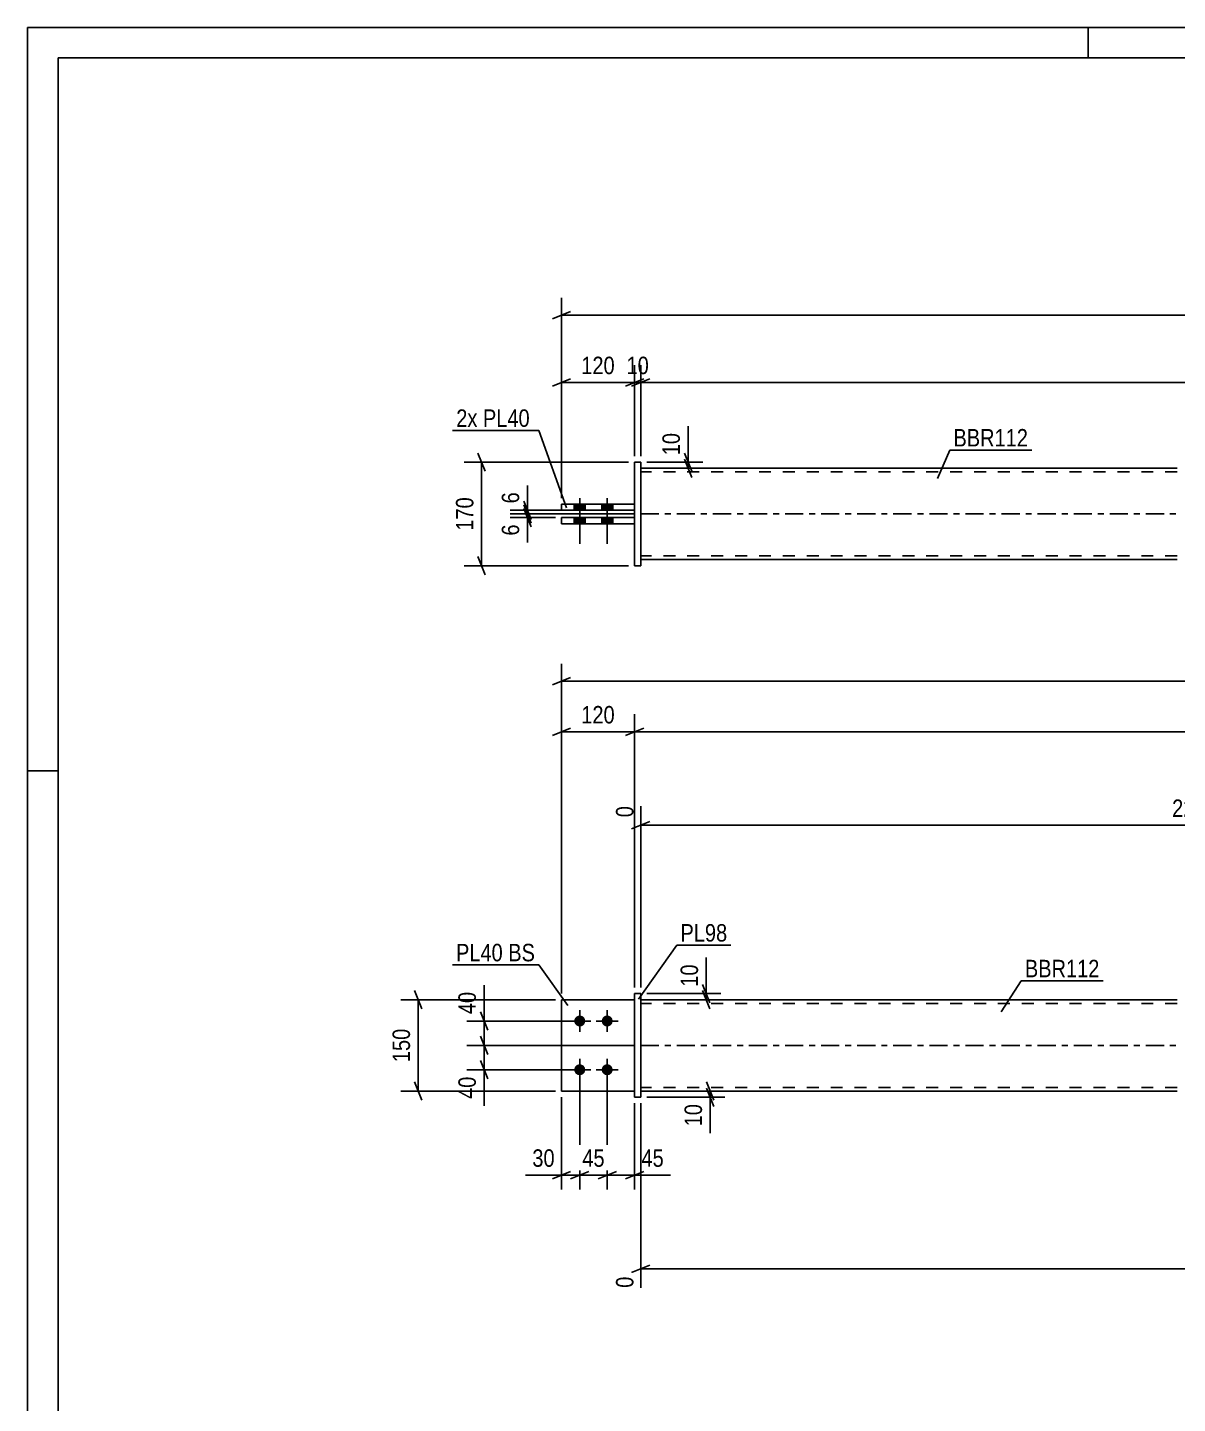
# Model space of a CAD drawing. Header units: millimetres. Extents: x 0 to 594, y 0 to 420.
# Drawn here: x 0 to 188.6, y 194.2 to 420 of the extents above; entities that cross this region are included whole.
import ezdxf

# ---------------------------------------------------------------- set-up
doc = ezdxf.new("R2010")
doc.units = ezdxf.units.MM
doc.linetypes.add('DXK_LINE_DOT2', pattern=[3.9198, 1.9599, -1.9599])
doc.linetypes.add('DXK_LINE_DOT3', pattern=[5.9187, 2.979, -0.9799, 0.9799, -0.9799])
doc.styles.add('Arial Narrow', font='ARIALN.TTF', dxfattribs={"height": 0.2})

# ---------------------------------------------------------------- blocks, each defined once
blk = doc.blocks.new('Unknown-580609386-1130')
at = {"color": 5, "linetype": 'Continuous'}
for p, q in [((594, 420), (0, 420)), ((0, 420), (0, 0)), ((174, 415), (174, 420)), ((589, 415), (5, 415)), ((5, 415), (5, 5)), ((5, 298), (0, 298))]:
    blk.add_line(p, q, dxfattribs=at)
blk = doc.blocks.new('Part-580609386-1679 - 1673')
at = {"color": 7, "linetype": 'DXK_LINE_DOT2'}
for p, q in [((87.59, 245.47), (87.59, 260.47)), ((87.59, 260.47), (99.59, 260.47)), ((99.59, 260.47), (87.59, 260.47)), ((99.59, 260.47), (99.59, 245.47)), ((87.59, 245.47), (87.59, 245.47)), ((87.59, 245.47), (99.59, 245.47)), ((87.59, 245.47), (99.59, 245.47)), ((99.59, 245.47), (99.59, 245.47))]:
    blk.add_line(p, q, dxfattribs=at)
blk = doc.blocks.new('Part-580609386-1700 - 1673')
at = {"color": 2, "linetype": 'Continuous'}
for p, q in [((188.59, 260.47), (100.59, 260.47)), ((100.59, 245.47), (188.59, 245.47))]:
    blk.add_line(p, q, dxfattribs=at)
at = {"color": 7, "linetype": 'DXK_LINE_DOT2'}
for p, q in [((100.59, 260.47), (100.59, 245.47)), ((188.59, 259.87), (100.59, 259.87)), ((188.59, 246.07), (100.59, 246.07))]:
    blk.add_line(p, q, dxfattribs=at)
at = {"color": 7, "linetype": 'DXK_LINE_DOT3'}
blk.add_line((100.59, 252.97), (188.59, 252.97), dxfattribs=at)
blk = doc.blocks.new('Part-580609386-1684 - 1673')
at = {"color": 2, "linetype": 'Continuous'}
for p, q in [((87.59, 245.47), (87.59, 260.47)), ((87.59, 260.47), (99.59, 260.47)), ((87.59, 245.47), (87.59, 245.47)), ((87.59, 245.47), (99.59, 245.47))]:
    blk.add_line(p, q, dxfattribs=at)
at = {"color": 7, "linetype": 'DXK_LINE_DOT2'}
for p, q in [((99.59, 260.47), (87.59, 260.47)), ((99.59, 260.47), (99.59, 245.47)), ((87.59, 245.47), (87.59, 245.47)), ((87.59, 245.47), (99.59, 245.47)), ((99.59, 245.47), (99.59, 245.47))]:
    blk.add_line(p, q, dxfattribs=at)
blk = doc.blocks.new('Bolt-580609386-1709 - 1673')
at = {"linetype": 'Continuous'}
for points in [[(90.59, 256.07), (90.4, 256.09), (90.22, 256.15), (90.06, 256.25), (89.92, 256.37), (89.81, 256.52), (89.73, 256.7), (89.69, 256.88), (89.69, 257.07), (89.73, 257.25), (89.81, 257.42), (89.92, 257.58), (90.06, 257.7), (90.22, 257.8), (90.4, 257.85), (90.59, 257.87), (90.77, 257.85), (90.95, 257.8), (91.12, 257.7), (91.26, 257.58), (91.37, 257.42), (91.44, 257.25), (91.48, 257.07), (91.48, 256.88), (91.44, 256.7), (91.37, 256.52), (91.26, 256.37), (91.12, 256.25), (90.95, 256.15), (90.77, 256.09)], [(95.09, 256.07), (94.9, 256.09), (94.72, 256.15), (94.56, 256.25), (94.42, 256.37), (94.31, 256.52), (94.23, 256.7), (94.19, 256.88), (94.19, 257.07), (94.23, 257.25), (94.31, 257.42), (94.42, 257.58), (94.56, 257.7), (94.72, 257.8), (94.9, 257.85), (95.09, 257.87), (95.27, 257.85), (95.45, 257.8), (95.62, 257.7), (95.76, 257.58), (95.87, 257.42), (95.94, 257.25), (95.98, 257.07), (95.98, 256.88), (95.94, 256.7), (95.87, 256.52), (95.76, 256.37), (95.62, 256.25), (95.45, 256.15), (95.27, 256.09)], [(90.59, 248.07), (90.4, 248.09), (90.22, 248.15), (90.06, 248.25), (89.92, 248.37), (89.81, 248.52), (89.73, 248.7), (89.69, 248.88), (89.69, 249.07), (89.73, 249.25), (89.81, 249.42), (89.92, 249.58), (90.06, 249.7), (90.22, 249.8), (90.4, 249.85), (90.59, 249.87), (90.77, 249.85), (90.95, 249.8), (91.12, 249.7), (91.26, 249.58), (91.37, 249.42), (91.44, 249.25), (91.48, 249.07), (91.48, 248.88), (91.44, 248.7), (91.37, 248.52), (91.26, 248.37), (91.12, 248.25), (90.95, 248.15), (90.77, 248.09)], [(95.09, 248.07), (94.9, 248.09), (94.72, 248.15), (94.56, 248.25), (94.42, 248.37), (94.31, 248.52), (94.23, 248.7), (94.19, 248.88), (94.19, 249.07), (94.23, 249.25), (94.31, 249.42), (94.42, 249.58), (94.56, 249.7), (94.72, 249.8), (94.9, 249.85), (95.09, 249.87), (95.27, 249.85), (95.45, 249.8), (95.62, 249.7), (95.76, 249.58), (95.87, 249.42), (95.94, 249.25), (95.98, 249.07), (95.98, 248.88), (95.94, 248.7), (95.87, 248.52), (95.76, 248.37), (95.62, 248.25), (95.45, 248.15), (95.27, 248.09)]]:
    blk.add_hatch(color=1, dxfattribs=at).paths.add_polyline_path(points)
at = {"color": 1, "linetype": 'Continuous'}
for p, q in [((90.59, 255.17), (90.59, 258.77)), ((95.09, 255.17), (95.09, 258.77)), ((92.39, 256.97), (88.79, 256.97)), ((96.89, 256.97), (93.29, 256.97)), ((90.59, 247.17), (90.59, 250.77)), ((95.09, 247.17), (95.09, 250.77)), ((92.39, 248.97), (88.79, 248.97)), ((96.89, 248.97), (93.29, 248.97))]:
    blk.add_line(p, q, dxfattribs=at)
blk = doc.blocks.new('Part-580609386-1720 - 1673')
at = {"color": 2, "linetype": 'Continuous'}
for p, q in [((100.59, 261.47), (99.59, 261.47)), ((99.59, 261.47), (99.59, 244.47)), ((100.59, 261.47), (100.59, 261.47)), ((100.59, 261.47), (100.59, 244.47)), ((99.59, 244.47), (100.59, 244.47))]:
    blk.add_line(p, q, dxfattribs=at)
at = {"color": 7, "linetype": 'DXK_LINE_DOT2'}
for p, q in [((99.59, 261.47), (100.59, 261.47)), ((100.59, 244.47), (99.59, 244.47))]:
    blk.add_line(p, q, dxfattribs=at)
blk = doc.blocks.new('Part-580609386-1418 - 1367')
at = {"color": 2, "linetype": 'Continuous'}
for p, q in [((87.59, 338.58), (87.59, 339.58)), ((99.59, 339.58), (87.59, 339.58)), ((87.59, 338.58), (87.59, 338.58)), ((87.59, 338.58), (99.59, 338.58))]:
    blk.add_line(p, q, dxfattribs=at)
at = {"color": 7, "linetype": 'DXK_LINE_DOT2'}
for p, q in [((87.59, 339.58), (99.59, 339.58)), ((99.59, 338.58), (99.59, 339.58)), ((87.59, 338.58), (99.59, 338.58))]:
    blk.add_line(p, q, dxfattribs=at)
blk = doc.blocks.new('Bolt-580609386-1370 - 1367')
at = {"linetype": 'Continuous'}
for points in [[(89.69, 340.78), (91.49, 340.78), (91.49, 341.78), (89.69, 341.78)], [(89.69, 340.78), (91.49, 340.78), (91.49, 341.78), (89.69, 341.78)], [(94.19, 340.78), (95.99, 340.78), (95.99, 341.78), (94.19, 341.78)], [(94.19, 340.78), (95.99, 340.78), (95.99, 341.78), (94.19, 341.78)], [(89.69, 338.58), (91.49, 338.58), (91.49, 339.58), (89.69, 339.58)], [(89.69, 338.58), (91.49, 338.58), (91.49, 339.58), (89.69, 339.58)], [(94.19, 338.58), (95.99, 338.58), (95.99, 339.58), (94.19, 339.58)], [(94.19, 338.58), (95.99, 338.58), (95.99, 339.58), (94.19, 339.58)]]:
    blk.add_hatch(color=1, dxfattribs=at).paths.add_polyline_path(points)
at = {"color": 1, "linetype": 'Continuous'}
for p, q in [((89.69, 341.78), (89.69, 340.78)), ((89.69, 341.78), (89.69, 340.78)), ((90.59, 342.78), (90.59, 335.28)), ((90.59, 342.78), (90.59, 335.28)), ((91.49, 341.78), (91.49, 340.78)), ((91.49, 341.78), (91.49, 340.78)), ((94.19, 341.78), (94.19, 340.78)), ((94.19, 341.78), (94.19, 340.78)), ((95.09, 342.78), (95.09, 335.28)), ((95.09, 342.78), (95.09, 335.28)), ((95.99, 341.78), (95.99, 340.78)), ((95.99, 341.78), (95.99, 340.78)), ((89.69, 339.58), (89.69, 338.58)), ((89.69, 339.58), (89.69, 338.58)), ((91.49, 339.58), (91.49, 338.58)), ((91.49, 339.58), (91.49, 338.58)), ((94.19, 339.58), (94.19, 338.58)), ((94.19, 339.58), (94.19, 338.58)), ((95.99, 339.58), (95.99, 338.58)), ((95.99, 339.58), (95.99, 338.58))]:
    blk.add_line(p, q, dxfattribs=at)
blk = doc.blocks.new('Part-580609386-1456 - 1367')
at = {"color": 2, "linetype": 'Continuous'}
for p, q in [((188.59, 347.68), (100.59, 347.68)), ((188.59, 332.68), (100.59, 332.68))]:
    blk.add_line(p, q, dxfattribs=at)
at = {"color": 7, "linetype": 'DXK_LINE_DOT2'}
for p, q in [((100.59, 332.68), (100.59, 347.68)), ((188.59, 347.08), (100.59, 347.08)), ((188.59, 333.28), (100.59, 333.28))]:
    blk.add_line(p, q, dxfattribs=at)
at = {"color": 7, "linetype": 'DXK_LINE_DOT3'}
blk.add_line((100.59, 340.18), (188.59, 340.18), dxfattribs=at)
blk = doc.blocks.new('Part-580609386-1413 - 1367')
at = {"color": 2, "linetype": 'Continuous'}
for p, q in [((87.59, 340.78), (87.59, 341.78)), ((99.59, 341.78), (87.59, 341.78)), ((87.59, 340.78), (87.59, 340.78)), ((87.59, 340.78), (99.59, 340.78))]:
    blk.add_line(p, q, dxfattribs=at)
at = {"color": 7, "linetype": 'DXK_LINE_DOT2'}
for p, q in [((87.59, 341.78), (99.59, 341.78)), ((99.59, 340.78), (99.59, 341.78)), ((87.59, 340.78), (99.59, 340.78))]:
    blk.add_line(p, q, dxfattribs=at)
blk = doc.blocks.new('Part-580609386-1398 - 1367')
at = {"color": 2, "linetype": 'Continuous'}
for p, q in [((99.59, 348.68), (100.59, 348.68)), ((99.59, 348.68), (99.59, 331.68)), ((100.59, 348.68), (100.59, 348.68)), ((100.59, 348.68), (100.59, 331.68)), ((100.59, 331.68), (99.59, 331.68)), ((99.59, 331.68), (99.59, 331.68))]:
    blk.add_line(p, q, dxfattribs=at)
at = {"color": 7, "linetype": 'DXK_LINE_DOT2'}
for p, q in [((99.59, 348.68), (100.59, 348.68)), ((99.59, 331.68), (100.59, 331.68)), ((99.59, 331.68), (99.59, 331.68))]:
    blk.add_line(p, q, dxfattribs=at)
blk = doc.blocks.new('StraightDimension-580609386-1891 - 1673')
at = {"color": 7, "linetype": 'Continuous'}
for p, q in [((111.39, 246.97), (112.59, 243.97)), ((101.59, 245.47), (114.39, 245.47)), ((101.59, 244.47), (114.39, 244.47)), ((112.59, 242.97), (111.39, 245.97)), ((111.99, 244.47), (111.99, 245.47))]:
    blk.add_line(p, q, dxfattribs=at)
at = {"color": 0}
blk.add_wipeout([(111.24, 243.95), (107.04, 243.95), (107.04, 239.09), (111.24, 239.09)], dxfattribs=at)
at = {"color": 7, "linetype": 'Continuous'}
blk.add_line((111.99, 244.47), (111.99, 238.57), dxfattribs=at)
blk.add_line((111.99, 244.47), (111.99, 238.57), dxfattribs=at)
at = {"color": 3, "style": 'Arial Narrow'}
blk.add_text('10', height=2.863, rotation=90.0002, dxfattribs=at).set_placement((110.64, 239.69))
blk = doc.blocks.new('StraightDimension-580609386-1827 - 1673')
at = {"color": 7, "linetype": 'Continuous'}
for p, q in [((90.59, 247.97), (90.59, 229.3)), ((87.59, 244.47), (87.59, 229.3)), ((86.09, 231.1), (89.09, 232.3)), ((87.59, 231.7), (90.59, 231.7)), ((92.09, 232.3), (89.09, 231.1))]:
    blk.add_line(p, q, dxfattribs=at)
at = {"color": 0}
blk.add_wipeout([(87.06, 232.45), (87.06, 236.65), (82.21, 236.65), (82.21, 232.45)], dxfattribs=at)
at = {"color": 7, "linetype": 'Continuous'}
blk.add_line((87.59, 231.7), (81.68, 231.7), dxfattribs=at)
blk.add_line((87.59, 231.7), (81.68, 231.7), dxfattribs=at)
at = {"color": 3, "style": 'Arial Narrow'}
blk.add_text('30', height=2.863, dxfattribs=at).set_placement((82.81, 233.05))
blk = doc.blocks.new('StraightDimension-580609386-1806 - 1673')
at = {"color": 7, "linetype": 'Continuous'}
for p, q in [((282.24, 270.92), (282.24, 297.72)), ((100.59, 262.47), (100.59, 292.24)), ((102.09, 289.71), (99.09, 288.51)), ((100.59, 289.11), (282.24, 289.11)), ((280.74, 288.51), (283.74, 289.71))]:
    blk.add_line(p, q, dxfattribs=at)
at = {"color": 0, "linetype": 'Continuous'}
for points in [[(281.64, 298.32), (277.44, 298.32), (277.44, 289.81), (281.64, 289.81)], [(99.99, 292.84), (95.79, 292.84), (95.79, 289.81), (99.99, 289.81)]]:
    blk.add_wipeout(points, dxfattribs=at)
at = {"color": 0}
blk.add_wipeout([(195.67, 289.86), (195.67, 294.06), (187.16, 294.06), (187.16, 289.86)], dxfattribs=at)
at = {"color": 3, "linetype": 'Continuous', "style": 'Arial Narrow'}
for s, height, p in [('2285', 2.863, (281.04, 290.41)), ('0', 2.86, (99.39, 290.41))]:
    blk.add_text(s, height=height, rotation=90.0002, dxfattribs=at).set_placement(p)
at = {"color": 3, "style": 'Arial Narrow'}
blk.add_text('2285', height=2.863, dxfattribs=at).set_placement((187.76, 290.46))
blk = doc.blocks.new('StraightDimension-580609386-2057 - 1673')
at = {"color": 7, "linetype": 'Continuous'}
for p, q in [((87.59, 261.47), (87.59, 307.3)), ((99.59, 262.47), (99.59, 307.3)), ((86.09, 303.85), (89.09, 305.05)), ((101.09, 305.05), (98.09, 303.85)), ((87.59, 304.45), (99.59, 304.45))]:
    blk.add_line(p, q, dxfattribs=at)
at = {"color": 0}
blk.add_wipeout([(96.93, 305.2), (96.93, 309.4), (90.24, 309.4), (90.24, 305.2)], dxfattribs=at)
at = {"color": 3, "style": 'Arial Narrow'}
blk.add_text('120', height=2.863, dxfattribs=at).set_placement((90.84, 305.8))
blk = doc.blocks.new('StraightDimension-580609386-1900 - 1673')
at = {"color": 7, "linetype": 'Continuous'}
for p, q in [((110.74, 262.97), (111.94, 259.97)), ((111.94, 258.97), (110.74, 261.97)), ((101.59, 261.47), (113.74, 261.47)), ((101.59, 260.47), (113.74, 260.47)), ((111.34, 260.47), (111.34, 261.47))]:
    blk.add_line(p, q, dxfattribs=at)
at = {"color": 0}
blk.add_wipeout([(110.59, 266.86), (106.39, 266.86), (106.39, 262), (110.59, 262)], dxfattribs=at)
at = {"color": 7, "linetype": 'Continuous'}
blk.add_line((111.34, 261.47), (111.34, 267.38), dxfattribs=at)
blk.add_line((111.34, 261.47), (111.34, 267.38), dxfattribs=at)
at = {"color": 3, "style": 'Arial Narrow'}
blk.add_text('10', height=2.863, rotation=90.0002, dxfattribs=at).set_placement((109.99, 262.6))
blk = doc.blocks.new('StraightDimension-580609386-2050 - 1673')
at = {"color": 7, "linetype": 'Continuous'}
for p, q in [((99.59, 262.47), (99.59, 307.3)), ((101.09, 305.05), (98.09, 303.85)), ((99.59, 304.45), (519.35, 304.45))]:
    blk.add_line(p, q, dxfattribs=at)
blk = doc.blocks.new('StraightDimension-580609386-1909 - 1673')
at = {"color": 7, "linetype": 'Continuous'}
for p, q in [((74.29, 258.47), (75.49, 255.47)), ((89.59, 256.97), (72.04, 256.97)), ((74.89, 252.97), (74.89, 256.97)), ((99.59, 252.97), (72.04, 252.97)), ((75.49, 251.47), (74.29, 254.47))]:
    blk.add_line(p, q, dxfattribs=at)
at = {"color": 0}
blk.add_wipeout([(74.14, 262.36), (69.94, 262.36), (69.94, 257.5), (74.14, 257.5)], dxfattribs=at)
at = {"color": 7, "linetype": 'Continuous'}
blk.add_line((74.89, 256.97), (74.89, 262.88), dxfattribs=at)
blk.add_line((74.89, 256.97), (74.89, 262.88), dxfattribs=at)
at = {"color": 3, "style": 'Arial Narrow'}
blk.add_text('40', height=2.863, rotation=90.0002, dxfattribs=at).set_placement((73.54, 258.1))
blk = doc.blocks.new('StraightDimension-580609386-1746 - 1673')
at = {"color": 7, "linetype": 'Continuous'}
for p, q in [((87.59, 261.47), (87.59, 315.6)), ((89.09, 313.35), (86.09, 312.15)), ((87.59, 312.75), (531.35, 312.75))]:
    blk.add_line(p, q, dxfattribs=at)
blk = doc.blocks.new('StraightDimension-580609386-1813 - 1673')
at = {"color": 7, "linetype": 'Continuous'}
for p, q in [((95.09, 247.97), (95.09, 229.3)), ((99.59, 243.47), (99.59, 229.3)), ((93.59, 231.1), (96.59, 232.3)), ((95.09, 231.7), (99.59, 231.7)), ((101.09, 232.3), (98.09, 231.1))]:
    blk.add_line(p, q, dxfattribs=at)
at = {"color": 0}
blk.add_wipeout([(104.97, 232.45), (104.97, 236.65), (100.11, 236.65), (100.11, 232.45)], dxfattribs=at)
at = {"color": 7, "linetype": 'Continuous'}
blk.add_line((99.59, 231.7), (105.49, 231.7), dxfattribs=at)
blk.add_line((99.59, 231.7), (105.49, 231.7), dxfattribs=at)
at = {"color": 3, "style": 'Arial Narrow'}
blk.add_text('45', height=2.863, dxfattribs=at).set_placement((100.71, 233.05))
blk = doc.blocks.new('StraightDimension-580609386-1820 - 1673')
at = {"color": 7, "linetype": 'Continuous'}
for p, q in [((90.59, 247.97), (90.59, 229.3)), ((95.09, 247.97), (95.09, 229.3)), ((89.09, 231.1), (92.09, 232.3)), ((90.59, 231.7), (95.09, 231.7)), ((96.59, 232.3), (93.59, 231.1))]:
    blk.add_line(p, q, dxfattribs=at)
at = {"color": 0}
blk.add_wipeout([(95.27, 232.45), (95.27, 236.65), (90.41, 236.65), (90.41, 232.45)], dxfattribs=at)
at = {"color": 3, "style": 'Arial Narrow'}
blk.add_text('45', height=2.863, dxfattribs=at).set_placement((91.01, 233.05))
blk = doc.blocks.new('StraightDimension-580609386-1878 - 1673')
at = {"color": 7, "linetype": 'Continuous'}
for p, q in [((305.22, 244.47), (305.22, 207.71)), ((100.59, 243.47), (100.59, 213.2)), ((102.09, 216.92), (99.09, 215.72)), ((303.72, 215.72), (306.72, 216.92)), ((100.59, 216.32), (305.22, 216.32))]:
    blk.add_line(p, q, dxfattribs=at)
at = {"color": 0}
blk.add_wipeout([(207.16, 217.07), (207.16, 221.27), (198.65, 221.27), (198.65, 217.07)], dxfattribs=at)
at = {"color": 0, "linetype": 'Continuous'}
for points in [[(99.99, 215.62), (95.79, 215.62), (95.79, 212.6), (99.99, 212.6)], [(304.62, 215.62), (300.42, 215.62), (300.42, 207.11), (304.62, 207.11)]]:
    blk.add_wipeout(points, dxfattribs=at)
at = {"color": 3, "style": 'Arial Narrow'}
blk.add_text('2515', height=2.863, dxfattribs=at).set_placement((199.25, 217.67))
at = {"color": 3, "linetype": 'Continuous', "style": 'Arial Narrow'}
for s, height, p in [('0', 2.86, (99.39, 213.2)), ('2515', 2.863, (304.02, 207.71))]:
    blk.add_text(s, height=height, rotation=90.0002, dxfattribs=at).set_placement(p)
blk = doc.blocks.new('StraightDimension-580609386-1922 - 1673')
at = {"color": 7, "linetype": 'Continuous'}
for p, q in [((99.59, 252.97), (72.04, 252.97)), ((74.29, 254.47), (75.49, 251.47)), ((74.89, 248.97), (74.89, 252.97)), ((89.59, 248.97), (72.04, 248.97)), ((75.49, 247.47), (74.29, 250.47))]:
    blk.add_line(p, q, dxfattribs=at)
at = {"color": 0}
blk.add_wipeout([(74.14, 248.45), (69.94, 248.45), (69.94, 243.59), (74.14, 243.59)], dxfattribs=at)
at = {"color": 7, "linetype": 'Continuous'}
blk.add_line((74.89, 248.97), (74.89, 243.07), dxfattribs=at)
blk.add_line((74.89, 248.97), (74.89, 243.07), dxfattribs=at)
at = {"color": 3, "style": 'Arial Narrow'}
blk.add_text('40', height=2.863, rotation=90.0002, dxfattribs=at).set_placement((73.54, 244.19))
blk = doc.blocks.new('StraightDimension-580609386-1979 - 1673')
at = {"color": 7, "linetype": 'Continuous'}
for p, q in [((64.69, 258.97), (63.49, 261.97)), ((86.59, 260.47), (61.24, 260.47)), ((64.09, 245.47), (64.09, 260.47)), ((63.49, 246.97), (64.69, 243.97)), ((86.59, 245.47), (61.24, 245.47))]:
    blk.add_line(p, q, dxfattribs=at)
at = {"color": 0}
blk.add_wipeout([(63.34, 256.32), (59.14, 256.32), (59.14, 249.63), (63.34, 249.63)], dxfattribs=at)
at = {"color": 3, "style": 'Arial Narrow'}
blk.add_text('150', height=2.863, rotation=90.0002, dxfattribs=at).set_placement((62.74, 250.23))
blk = doc.blocks.new('StraightDimension-580609386-1471 - 1367')
at = {"color": 7, "linetype": 'Continuous'}
for p, q in [((107.76, 350.18), (108.96, 347.18)), ((101.59, 348.68), (110.76, 348.68)), ((108.96, 346.18), (107.76, 349.18)), ((108.36, 347.68), (108.36, 348.68)), ((101.59, 347.68), (110.76, 347.68))]:
    blk.add_line(p, q, dxfattribs=at)
at = {"color": 0}
blk.add_wipeout([(107.61, 354.06), (103.41, 354.06), (103.41, 349.21), (107.61, 349.21)], dxfattribs=at)
at = {"color": 7, "linetype": 'Continuous'}
blk.add_line((108.36, 348.68), (108.36, 354.59), dxfattribs=at)
blk.add_line((108.36, 348.68), (108.36, 354.59), dxfattribs=at)
at = {"color": 3, "style": 'Arial Narrow'}
blk.add_text('10', height=2.863, rotation=90.0002, dxfattribs=at).set_placement((107.01, 349.81))
blk = doc.blocks.new('StraightDimension-580609386-1525 - 1367')
at = {"color": 7, "linetype": 'Continuous'}
for p, q in [((75.09, 347.18), (73.89, 350.18)), ((98.59, 348.68), (71.64, 348.68)), ((74.49, 331.68), (74.49, 348.68)), ((73.89, 333.18), (75.09, 330.18)), ((98.59, 331.68), (71.64, 331.68))]:
    blk.add_line(p, q, dxfattribs=at)
at = {"color": 0}
blk.add_wipeout([(73.74, 343.52), (69.54, 343.52), (69.54, 336.84), (73.74, 336.84)], dxfattribs=at)
at = {"color": 3, "style": 'Arial Narrow'}
blk.add_text('170', height=2.863, rotation=90.0002, dxfattribs=at).set_placement((73.14, 337.44))
blk = doc.blocks.new('StraightDimension-580609386-1489 - 1367')
at = {"color": 7, "linetype": 'Continuous'}
for p, q in [((81.4, 342.28), (82.6, 339.28)), ((82.6, 338.68), (81.4, 341.68)), ((92.59, 340.78), (79.15, 340.78)), ((99.59, 340.18), (79.15, 340.18)), ((82, 340.18), (82, 340.78))]:
    blk.add_line(p, q, dxfattribs=at)
at = {"color": 0}
blk.add_wipeout([(81.25, 344.33), (77.05, 344.33), (77.05, 341.31), (81.25, 341.31)], dxfattribs=at)
at = {"color": 7, "linetype": 'Continuous'}
blk.add_line((82, 340.78), (82, 344.86), dxfattribs=at)
blk.add_line((82, 340.78), (82, 344.86), dxfattribs=at)
at = {"color": 3, "style": 'Arial Narrow'}
blk.add_text('6', height=2.86, rotation=90.0002, dxfattribs=at).set_placement((80.65, 341.91))
blk = doc.blocks.new('StraightDimension-580609386-1508 - 1367')
at = {"color": 7, "linetype": 'Continuous'}
for p, q in [((81.4, 341.68), (82.6, 338.68)), ((82.6, 338.08), (81.4, 341.08)), ((99.59, 340.18), (79.15, 340.18)), ((86.59, 339.58), (79.15, 339.58)), ((82, 339.58), (82, 340.18))]:
    blk.add_line(p, q, dxfattribs=at)
at = {"color": 0}
blk.add_wipeout([(81.25, 339.06), (77.05, 339.06), (77.05, 336.03), (81.25, 336.03)], dxfattribs=at)
at = {"color": 7, "linetype": 'Continuous'}
blk.add_line((82, 339.58), (82, 335.5), dxfattribs=at)
blk.add_line((82, 339.58), (82, 335.5), dxfattribs=at)
at = {"color": 3, "style": 'Arial Narrow'}
blk.add_text('6', height=2.86, rotation=90.0002, dxfattribs=at).set_placement((80.65, 336.63))
blk = doc.blocks.new('StraightDimension-580609386-1545 - 1367')
at = {"color": 7, "linetype": 'Continuous'}
for p, q in [((87.59, 342.78), (87.59, 375.63)), ((89.09, 373.38), (86.09, 372.18)), ((87.59, 372.78), (531.35, 372.78))]:
    blk.add_line(p, q, dxfattribs=at)
blk = doc.blocks.new('StraightDimension-580609386-1556 - 1367')
at = {"color": 7, "linetype": 'Continuous'}
for p, q in [((99.59, 349.68), (99.59, 364.62)), ((100.59, 349.68), (100.59, 364.62)), ((98.09, 361.17), (101.09, 362.37)), ((102.09, 362.37), (99.09, 361.17)), ((99.59, 361.77), (100.59, 361.77))]:
    blk.add_line(p, q, dxfattribs=at)
at = {"color": 0}
blk.add_wipeout([(102.52, 362.52), (102.52, 366.72), (97.66, 366.72), (97.66, 362.52)], dxfattribs=at)
at = {"color": 3, "style": 'Arial Narrow'}
blk.add_text('10', height=2.863, dxfattribs=at).set_placement((98.26, 363.12))
blk = doc.blocks.new('StraightDimension-580609386-1566 - 1367')
at = {"color": 7, "linetype": 'Continuous'}
for p, q in [((87.59, 342.78), (87.59, 364.62)), ((99.59, 349.68), (99.59, 364.62)), ((86.09, 361.17), (89.09, 362.37)), ((87.59, 361.77), (99.59, 361.77)), ((101.09, 362.37), (98.09, 361.17))]:
    blk.add_line(p, q, dxfattribs=at)
at = {"color": 0}
blk.add_wipeout([(96.93, 362.52), (96.93, 366.72), (90.24, 366.72), (90.24, 362.52)], dxfattribs=at)
at = {"color": 3, "style": 'Arial Narrow'}
blk.add_text('120', height=2.863, dxfattribs=at).set_placement((90.84, 363.12))
blk = doc.blocks.new('StraightDimension-580609386-1576 - 1367')
at = {"color": 7, "linetype": 'Continuous'}
for p, q in [((100.59, 349.68), (100.59, 364.62)), ((102.09, 362.37), (99.09, 361.17)), ((100.59, 361.77), (518.35, 361.77))]:
    blk.add_line(p, q, dxfattribs=at)
blk = doc.blocks.new('Mark-580609386-1696 - 1673')
at = {"color": 0}
blk.add_wipeout([(175.85, 264.15), (175.85, 267.15), (163.61, 267.15), (163.61, 264.15)], dxfattribs=at)
blk.add_wipeout([(175.85, 264.15), (175.85, 267.15), (163.61, 267.15), (163.61, 264.15)], dxfattribs=at)
at = {"color": 30, "linetype": 'Continuous'}
for p, q in [((159.7, 258.5), (163.01, 263.55)), ((163.01, 263.55), (176.45, 263.55))]:
    blk.add_line(p, q, dxfattribs=at)
at = {"color": 3, "style": 'Arial Narrow'}
blk.add_text('BBR112', height=2.863, dxfattribs=at).set_placement((163.61, 264.15))
blk = doc.blocks.new('Mark-580609386-1716 - 1673')
at = {"color": 0}
blk.add_wipeout([(114.79, 270.01), (114.79, 273.01), (107.11, 273.01), (107.11, 270.01)], dxfattribs=at)
blk.add_wipeout([(114.79, 270.01), (114.79, 273.01), (107.11, 273.01), (107.11, 270.01)], dxfattribs=at)
at = {"color": 30, "linetype": 'Continuous'}
for p, q in [((100.23, 260.56), (106.51, 269.41)), ((106.51, 269.41), (115.39, 269.41))]:
    blk.add_line(p, q, dxfattribs=at)
at = {"color": 3, "style": 'Arial Narrow'}
blk.add_text('PL98', height=2.863, dxfattribs=at).set_placement((107.11, 270.01))
blk = doc.blocks.new('MarkSet-580609386-2089 - 1673')
at = {"color": 0}
blk.add_wipeout([(77.96, 266.77), (77.96, 269.77), (70.29, 269.77), (70.29, 266.77)], dxfattribs=at)
blk.add_wipeout([(77.96, 266.77), (77.96, 269.77), (70.29, 269.77), (70.29, 266.77)], dxfattribs=at)
blk.add_wipeout([(83.25, 266.77), (83.25, 269.77), (78.86, 269.77), (78.86, 266.77)], dxfattribs=at)
blk.add_wipeout([(83.25, 266.77), (83.25, 269.77), (78.86, 269.77), (78.86, 266.77)], dxfattribs=at)
at = {"color": 30, "linetype": 'Continuous'}
for p in [(69.69, 266.17), (88.62, 259.53)]:
    blk.add_line(p, (83.85, 266.17), dxfattribs=at)
at = {"color": 3, "style": 'Arial Narrow'}
for s, p in [('PL40', (70.29, 266.77)), ('BS', (78.86, 266.77))]:
    blk.add_text(s, height=2.863, dxfattribs=at).set_placement(p)
blk = doc.blocks.new('Mark-580609386-1452 - 1367')
at = {"color": 0}
blk.add_wipeout([(164.13, 351.25), (164.13, 354.25), (151.89, 354.25), (151.89, 351.25)], dxfattribs=at)
blk.add_wipeout([(164.13, 351.25), (164.13, 354.25), (151.89, 354.25), (151.89, 351.25)], dxfattribs=at)
at = {"color": 30, "linetype": 'Continuous'}
for p, q in [((149.28, 345.99), (151.29, 350.65)), ((151.29, 350.65), (164.73, 350.65))]:
    blk.add_line(p, q, dxfattribs=at)
at = {"color": 3, "style": 'Arial Narrow'}
blk.add_text('BBR112', height=2.863, dxfattribs=at).set_placement((151.89, 351.25))
blk = doc.blocks.new('MarkSet-580609386-1664 - 1367')
at = {"color": 30, "linetype": 'Continuous'}
blk.add_line((88.43, 341.16), (83.88, 353.87), dxfattribs=at)
at = {"color": 0}
blk.add_wipeout([(73.81, 354.47), (73.81, 357.47), (70.33, 357.47), (70.33, 354.47)], dxfattribs=at)
blk.add_wipeout([(73.81, 354.47), (73.81, 357.47), (70.33, 357.47), (70.33, 354.47)], dxfattribs=at)
blk.add_wipeout([(82.38, 354.47), (82.38, 357.47), (74.71, 357.47), (74.71, 354.47)], dxfattribs=at)
blk.add_wipeout([(82.38, 354.47), (82.38, 357.47), (74.71, 357.47), (74.71, 354.47)], dxfattribs=at)
at = {"color": 30, "linetype": 'Continuous'}
blk.add_line((69.73, 353.87), (83.88, 353.87), dxfattribs=at)
at = {"color": 3, "style": 'Arial Narrow'}
for s, p in [('2x', (70.33, 354.47)), ('PL40', (74.71, 354.47))]:
    blk.add_text(s, height=2.863, dxfattribs=at).set_placement(p)

msp = doc.modelspace()

# ---------------------------------------------------------------- block references
for name in ['Unknown-580609386-1130', 'Part-580609386-1398 - 1367', 'Part-580609386-1456 - 1367', 'Part-580609386-1413 - 1367', 'Bolt-580609386-1370 - 1367', 'Part-580609386-1418 - 1367', 'Part-580609386-1700 - 1673', 'Part-580609386-1679 - 1673', 'Part-580609386-1684 - 1673', 'Part-580609386-1720 - 1673', 'Bolt-580609386-1709 - 1673']:
    msp.add_blockref(name, (0, 0))

# ---------------------------------------------------------------- next in the draw order: block references
for name in ['StraightDimension-580609386-1471 - 1367', 'StraightDimension-580609386-1525 - 1367', 'StraightDimension-580609386-1806 - 1673', 'StraightDimension-580609386-1827 - 1673', 'StraightDimension-580609386-1891 - 1673']:
    msp.add_blockref(name, (0, 0))

# ---------------------------------------------------------------- next in the draw order: block references
for name in ['StraightDimension-580609386-1489 - 1367', 'StraightDimension-580609386-2057 - 1673', 'StraightDimension-580609386-1813 - 1673']:
    msp.add_blockref(name, (0, 0))

# ---------------------------------------------------------------- next in the draw order: block references
for name in ['StraightDimension-580609386-1508 - 1367', 'StraightDimension-580609386-1900 - 1673', 'StraightDimension-580609386-1820 - 1673']:
    msp.add_blockref(name, (0, 0))

# ---------------------------------------------------------------- next in the draw order: block references
for name in ['StraightDimension-580609386-1545 - 1367', 'StraightDimension-580609386-2050 - 1673', 'StraightDimension-580609386-1878 - 1673']:
    msp.add_blockref(name, (0, 0))

# ---------------------------------------------------------------- next in the draw order: block references
for name in ['StraightDimension-580609386-1556 - 1367', 'StraightDimension-580609386-1909 - 1673']:
    msp.add_blockref(name, (0, 0))

# ---------------------------------------------------------------- next in the draw order: block references
for name in ['StraightDimension-580609386-1566 - 1367', 'StraightDimension-580609386-1746 - 1673', 'StraightDimension-580609386-1922 - 1673']:
    msp.add_blockref(name, (0, 0))

# ---------------------------------------------------------------- next in the draw order: block references
for name in ['StraightDimension-580609386-1576 - 1367', 'MarkSet-580609386-1664 - 1367', 'Mark-580609386-1716 - 1673', 'Mark-580609386-1696 - 1673', 'StraightDimension-580609386-1979 - 1673']:
    msp.add_blockref(name, (0, 0))

# ---------------------------------------------------------------- next in the draw order: block references
for name in ['Mark-580609386-1452 - 1367', 'MarkSet-580609386-2089 - 1673']:
    msp.add_blockref(name, (0, 0))

doc.saveas('drawing.dxf')
